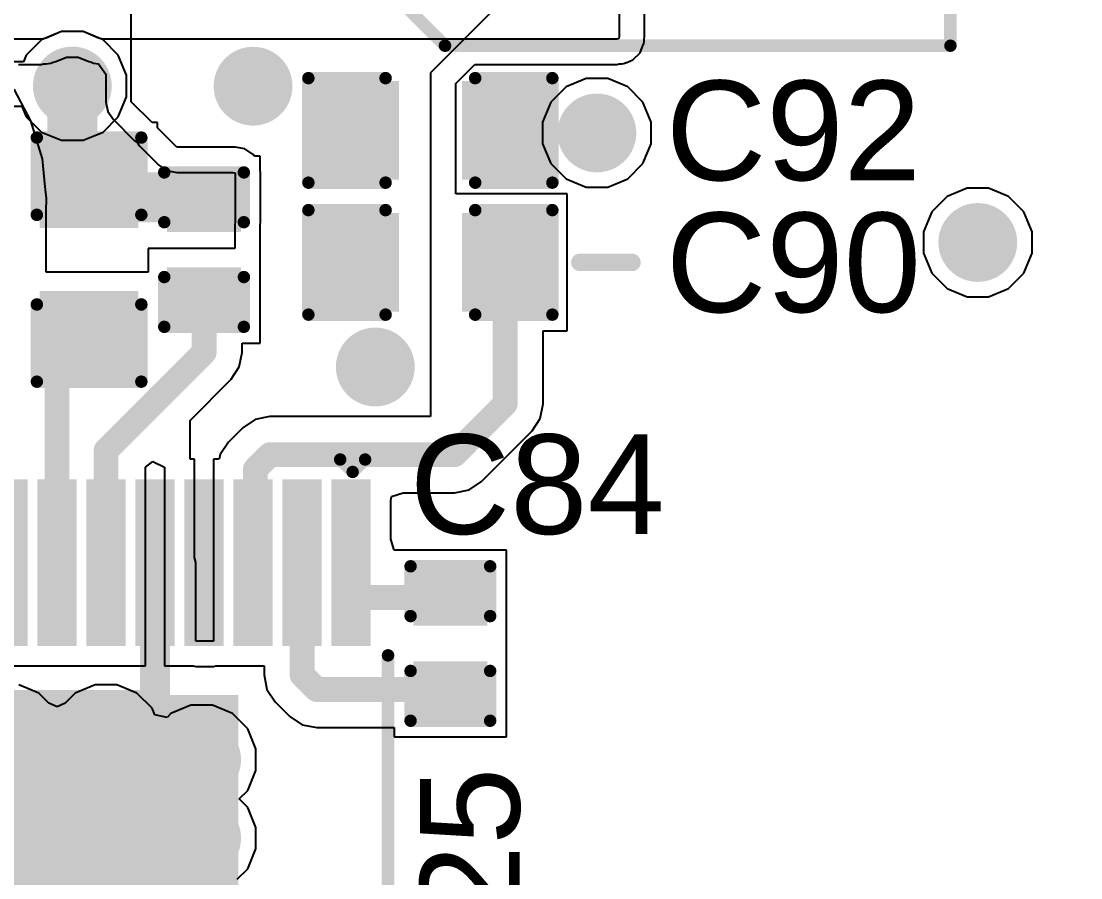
# Model space of a CAD drawing. Header units: millimetres. Extents: x 0 to 5423, y 0 to 5425.
# Drawn here: x 47.52 to 58.33, y 26.72 to 35.45 of the extents above; entities that cross this region are included whole.
import ezdxf

# ---------------------------------------------------------------- set-up
doc = ezdxf.new("R2010")
doc.units = ezdxf.units.MM
for name, color, linetype in [('BottomLayer', 5, 'Continuous'), ('BottomSolder', 6, 'Continuous'), ('TopLayer', 1, 'Continuous'), ('TopOverlay', 2, 'Continuous'), ('TopPaste', 8, 'Continuous'), ('TopSolder', 216, 'Continuous'), ('ViaHoleLayer', 16, 'Continuous')]:
    doc.layers.add(name, color=color, linetype=linetype)
doc.styles.add('Arial', font='', dxfattribs={"height": 0.2})
doc.styles.get('Arial').set_extended_font_data('Arial')

# ---------------------------------------------------------------- blocks, each defined once
blk = doc.blocks.new('C___0603_89')
at = {"layer": 'TopLayer'}
for points in [[(-0.381, 0.445), (-0.381, -0.445), (-1.143, -0.445), (-1.143, 0.445)], [(1.143, 0.445), (1.143, -0.445), (0.381, -0.445), (0.381, 0.445)]]:
    blk.add_hatch(color=1, dxfattribs=at).paths.add_polyline_path(points)
at = {"layer": 'TopPaste'}
for points in [[(-0.381, 0.445), (-0.381, -0.445), (-1.143, -0.445), (-1.143, 0.445)], [(1.143, 0.445), (1.143, -0.445), (0.381, -0.445), (0.381, 0.445)]]:
    blk.add_hatch(color=8, dxfattribs=at).paths.add_polyline_path(points)
at = {"layer": 'TopSolder'}
for points in [[(-0.321, 0.504), (-0.321, -0.504), (-1.203, -0.504), (-1.203, 0.504)], [(1.203, 0.504), (1.203, -0.504), (0.321, -0.504), (0.321, 0.504)]]:
    blk.add_hatch(color=216, dxfattribs=at).paths.add_polyline_path(points)
at = {"layer": 'TopOverlay', "const_width": 0.127}
for points in [[(-0.457, 0.533), (-1.245, 0.533)], [(-1.245, 0.533), (-1.245, -0.533)], [(1.245, 0.533), (0.457, 0.533)], [(1.245, 0.533), (1.245, -0.533)], [(-0.457, -0.533), (-1.245, -0.533)], [(1.245, -0.533), (0.457, -0.533)]]:
    blk.add_lwpolyline(points, dxfattribs=at)
at = {"layer": 'TopOverlay', "const_width": 0.0635}
for points in [[(-1.276, 0.533, 1), (-1.213, 0.533, 1)], [(-1.276, 0.533, 1), (-1.213, 0.533, 1)], [(-0.489, 0.533, 1), (-0.425, 0.533, 1)], [(0.425, 0.533, 1), (0.489, 0.533, 1)], [(1.213, 0.533, 1), (1.276, 0.533, 1)], [(1.213, 0.533, 1), (1.276, 0.533, 1)], [(-1.276, -0.533, 1), (-1.213, -0.533, 1)], [(-1.276, -0.533, 1), (-1.213, -0.533, 1)], [(-0.489, -0.533, 1), (-0.425, -0.533, 1)], [(0.425, -0.533, 1), (0.489, -0.533, 1)], [(1.213, -0.533, 1), (1.276, -0.533, 1)], [(1.213, -0.533, 1), (1.276, -0.533, 1)]]:
    blk.add_lwpolyline(points, format="xyb", close=True, dxfattribs=at)
blk = doc.blocks.new('C___0603_91')
at = {"layer": 'TopLayer'}
for points in [[(-0.381, 0.445), (-0.381, -0.445), (-1.143, -0.445), (-1.143, 0.445)], [(1.143, 0.445), (1.143, -0.445), (0.381, -0.445), (0.381, 0.445)]]:
    blk.add_hatch(color=1, dxfattribs=at).paths.add_polyline_path(points)
at = {"layer": 'TopPaste'}
for points in [[(-0.381, 0.445), (-0.381, -0.445), (-1.143, -0.445), (-1.143, 0.445)], [(1.143, 0.445), (1.143, -0.445), (0.381, -0.445), (0.381, 0.445)]]:
    blk.add_hatch(color=8, dxfattribs=at).paths.add_polyline_path(points)
at = {"layer": 'TopSolder'}
for points in [[(-0.321, 0.504), (-0.321, -0.504), (-1.203, -0.504), (-1.203, 0.504)], [(1.203, 0.504), (1.203, -0.504), (0.321, -0.504), (0.321, 0.504)]]:
    blk.add_hatch(color=216, dxfattribs=at).paths.add_polyline_path(points)
at = {"layer": 'TopOverlay', "const_width": 0.127}
for points in [[(-0.457, 0.533), (-1.245, 0.533)], [(-1.245, 0.533), (-1.245, -0.533)], [(1.245, 0.533), (0.457, 0.533)], [(1.245, 0.533), (1.245, -0.533)], [(-0.457, -0.533), (-1.245, -0.533)], [(1.245, -0.533), (0.457, -0.533)]]:
    blk.add_lwpolyline(points, dxfattribs=at)
at = {"layer": 'TopOverlay', "const_width": 0.0635}
for points in [[(-1.276, 0.533, 1), (-1.213, 0.533, 1)], [(-1.276, 0.533, 1), (-1.213, 0.533, 1)], [(-0.489, 0.533, 1), (-0.425, 0.533, 1)], [(0.425, 0.533, 1), (0.489, 0.533, 1)], [(1.213, 0.533, 1), (1.276, 0.533, 1)], [(1.213, 0.533, 1), (1.276, 0.533, 1)], [(-1.276, -0.533, 1), (-1.213, -0.533, 1)], [(-1.276, -0.533, 1), (-1.213, -0.533, 1)], [(-0.489, -0.533, 1), (-0.425, -0.533, 1)], [(0.425, -0.533, 1), (0.489, -0.533, 1)], [(1.213, -0.533, 1), (1.276, -0.533, 1)], [(1.213, -0.533, 1), (1.276, -0.533, 1)]]:
    blk.add_lwpolyline(points, format="xyb", close=True, dxfattribs=at)
blk = doc.blocks.new('HTSSOP_38_EP_4_4___118')
at = {"layer": 'BottomLayer'}
h = blk.add_hatch(color=5, dxfattribs=at)
edge = h.paths.add_edge_path()
edge.add_arc((-1, 2), 0.3, 0, 360)
h = blk.add_hatch(color=5, dxfattribs=at)
edge = h.paths.add_edge_path()
edge.add_arc((0, 2), 0.3, 0, 360)
h = blk.add_hatch(color=5, dxfattribs=at)
edge = h.paths.add_edge_path()
edge.add_arc((1, 2), 0.3, 0, 360)
h = blk.add_hatch(color=5, dxfattribs=at)
edge = h.paths.add_edge_path()
edge.add_arc((-1, 1), 0.3, 0, 360)
h = blk.add_hatch(color=5, dxfattribs=at)
edge = h.paths.add_edge_path()
edge.add_arc((0, 1), 0.3, 0, 360)
h = blk.add_hatch(color=5, dxfattribs=at)
edge = h.paths.add_edge_path()
edge.add_arc((1, 1), 0.3, 0, 360)
h = blk.add_hatch(color=5, dxfattribs=at)
edge = h.paths.add_edge_path()
edge.add_arc((-1, 0), 0.3, 0, 360)
h = blk.add_hatch(color=5, dxfattribs=at)
edge = h.paths.add_edge_path()
edge.add_arc((0, 0), 0.3, 0, 360)
h = blk.add_hatch(color=5, dxfattribs=at)
edge = h.paths.add_edge_path()
edge.add_arc((1, 0), 0.3, 0, 360)
h = blk.add_hatch(color=5, dxfattribs=at)
edge = h.paths.add_edge_path()
edge.add_arc((-1, -1), 0.3, 0, 360)
h = blk.add_hatch(color=5, dxfattribs=at)
edge = h.paths.add_edge_path()
edge.add_arc((0, -1), 0.3, 0, 360)
h = blk.add_hatch(color=5, dxfattribs=at)
edge = h.paths.add_edge_path()
edge.add_arc((1, -1), 0.3, 0, 360)
h = blk.add_hatch(color=5, dxfattribs=at)
edge = h.paths.add_edge_path()
edge.add_arc((-1, -2), 0.3, 0, 360)
h = blk.add_hatch(color=5, dxfattribs=at)
edge = h.paths.add_edge_path()
edge.add_arc((0, -2), 0.3, 0, 360)
h = blk.add_hatch(color=5, dxfattribs=at)
edge = h.paths.add_edge_path()
edge.add_arc((1, -2), 0.3, 0, 360)
at = {"layer": 'BottomSolder'}
h = blk.add_hatch(color=6, dxfattribs=at)
edge = h.paths.add_edge_path()
edge.add_arc((-1, 2), 0.402, 0, 360)
h = blk.add_hatch(color=6, dxfattribs=at)
edge = h.paths.add_edge_path()
edge.add_arc((0, 2), 0.402, 0, 360)
h = blk.add_hatch(color=6, dxfattribs=at)
edge = h.paths.add_edge_path()
edge.add_arc((1, 2), 0.402, 0, 360)
h = blk.add_hatch(color=6, dxfattribs=at)
edge = h.paths.add_edge_path()
edge.add_arc((-1, 1), 0.402, 0, 360)
h = blk.add_hatch(color=6, dxfattribs=at)
edge = h.paths.add_edge_path()
edge.add_arc((0, 1), 0.402, 0, 360)
h = blk.add_hatch(color=6, dxfattribs=at)
edge = h.paths.add_edge_path()
edge.add_arc((1, 1), 0.402, 0, 360)
h = blk.add_hatch(color=6, dxfattribs=at)
edge = h.paths.add_edge_path()
edge.add_arc((-1, 0), 0.402, 0, 360)
h = blk.add_hatch(color=6, dxfattribs=at)
edge = h.paths.add_edge_path()
edge.add_arc((0, 0), 0.402, 0, 360)
h = blk.add_hatch(color=6, dxfattribs=at)
edge = h.paths.add_edge_path()
edge.add_arc((1, 0), 0.402, 0, 360)
h = blk.add_hatch(color=6, dxfattribs=at)
edge = h.paths.add_edge_path()
edge.add_arc((-1, -1), 0.402, 0, 360)
h = blk.add_hatch(color=6, dxfattribs=at)
edge = h.paths.add_edge_path()
edge.add_arc((0, -1), 0.402, 0, 360)
h = blk.add_hatch(color=6, dxfattribs=at)
edge = h.paths.add_edge_path()
edge.add_arc((1, -1), 0.402, 0, 360)
h = blk.add_hatch(color=6, dxfattribs=at)
edge = h.paths.add_edge_path()
edge.add_arc((-1, -2), 0.402, 0, 360)
h = blk.add_hatch(color=6, dxfattribs=at)
edge = h.paths.add_edge_path()
edge.add_arc((0, -2), 0.402, 0, 360)
h = blk.add_hatch(color=6, dxfattribs=at)
edge = h.paths.add_edge_path()
edge.add_arc((1, -2), 0.402, 0, 360)
at = {"layer": 'TopLayer'}
for points in [[(-2, 4.65), (-2, 4.35), (-3.6, 4.35), (-3.6, 4.65)], [(3.6, 4.65), (3.6, 4.35), (2, 4.35), (2, 4.65)], [(-2, 4.15), (-2, 3.85), (-3.6, 3.85), (-3.6, 4.15)], [(3.6, 4.15), (3.6, 3.85), (2, 3.85), (2, 4.15)], [(-2, 3.65), (-2, 3.35), (-3.6, 3.35), (-3.6, 3.65)], [(3.6, 3.65), (3.6, 3.35), (2, 3.35), (2, 3.65)], [(-2, 3.15), (-2, 2.85), (-3.6, 2.85), (-3.6, 3.15)], [(3.6, 3.15), (3.6, 2.85), (2, 2.85), (2, 3.15)], [(-2, 2.65), (-2, 2.35), (-3.6, 2.35), (-3.6, 2.65)], [(3.6, 2.65), (3.6, 2.35), (2, 2.35), (2, 2.65)], [(1.45, 2.4), (1.45, -2.4), (-1.45, -2.4), (-1.45, 2.4)], [(-2, 2.15), (-2, 1.85), (-3.6, 1.85), (-3.6, 2.15)], [(3.6, 2.15), (3.6, 1.85), (2, 1.85), (2, 2.15)], [(-2, 1.65), (-2, 1.35), (-3.6, 1.35), (-3.6, 1.65)], [(3.6, 1.65), (3.6, 1.35), (2, 1.35), (2, 1.65)], [(-2, 1.15), (-2, 0.85), (-3.6, 0.85), (-3.6, 1.15)], [(3.6, 1.15), (3.6, 0.85), (2, 0.85), (2, 1.15)], [(-2, 0.65), (-2, 0.35), (-3.6, 0.35), (-3.6, 0.65)], [(3.6, 0.65), (3.6, 0.35), (2, 0.35), (2, 0.65)], [(-2, 0.15), (-2, -0.15), (-3.6, -0.15), (-3.6, 0.15)], [(3.6, 0.15), (3.6, -0.15), (2, -0.15), (2, 0.15)], [(-2, -0.35), (-2, -0.65), (-3.6, -0.65), (-3.6, -0.35)], [(3.6, -0.35), (3.6, -0.65), (2, -0.65), (2, -0.35)], [(-2, -0.85), (-2, -1.15), (-3.6, -1.15), (-3.6, -0.85)], [(3.6, -0.85), (3.6, -1.15), (2, -1.15), (2, -0.85)], [(-2, -1.35), (-2, -1.65), (-3.6, -1.65), (-3.6, -1.35)], [(3.6, -1.35), (3.6, -1.65), (2, -1.65), (2, -1.35)], [(-2, -1.85), (-2, -2.15), (-3.6, -2.15), (-3.6, -1.85)], [(3.6, -1.85), (3.6, -2.15), (2, -2.15), (2, -1.85)], [(-2, -2.35), (-2, -2.65), (-3.6, -2.65), (-3.6, -2.35)], [(3.6, -2.35), (3.6, -2.65), (2, -2.65), (2, -2.35)], [(-2, -2.85), (-2, -3.15), (-3.6, -3.15), (-3.6, -2.85)], [(3.6, -2.85), (3.6, -3.15), (2, -3.15), (2, -2.85)], [(-2, -3.35), (-2, -3.65), (-3.6, -3.65), (-3.6, -3.35)], [(3.6, -3.35), (3.6, -3.65), (2, -3.65), (2, -3.35)], [(-2, -3.85), (-2, -4.15), (-3.6, -4.15), (-3.6, -3.85)], [(3.6, -3.85), (3.6, -4.15), (2, -4.15), (2, -3.85)], [(-2, -4.35), (-2, -4.65), (-3.6, -4.65), (-3.6, -4.35)], [(3.6, -4.35), (3.6, -4.65), (2, -4.65), (2, -4.35)]]:
    blk.add_hatch(color=1, dxfattribs=at).paths.add_polyline_path(points)
h = blk.add_hatch(color=1, dxfattribs=at)
edge = h.paths.add_edge_path()
edge.add_arc((-1, 2), 0.3, 0, 360)
h = blk.add_hatch(color=1, dxfattribs=at)
edge = h.paths.add_edge_path()
edge.add_arc((0, 2), 0.3, 0, 360)
h = blk.add_hatch(color=1, dxfattribs=at)
edge = h.paths.add_edge_path()
edge.add_arc((1, 2), 0.3, 0, 360)
h = blk.add_hatch(color=1, dxfattribs=at)
edge = h.paths.add_edge_path()
edge.add_arc((-1, 1), 0.3, 0, 360)
h = blk.add_hatch(color=1, dxfattribs=at)
edge = h.paths.add_edge_path()
edge.add_arc((0, 1), 0.3, 0, 360)
h = blk.add_hatch(color=1, dxfattribs=at)
edge = h.paths.add_edge_path()
edge.add_arc((1, 1), 0.3, 0, 360)
h = blk.add_hatch(color=1, dxfattribs=at)
edge = h.paths.add_edge_path()
edge.add_arc((-1, 0), 0.3, 0, 360)
h = blk.add_hatch(color=1, dxfattribs=at)
edge = h.paths.add_edge_path()
edge.add_arc((0, 0), 0.3, 0, 360)
h = blk.add_hatch(color=1, dxfattribs=at)
edge = h.paths.add_edge_path()
edge.add_arc((1, 0), 0.3, 0, 360)
h = blk.add_hatch(color=1, dxfattribs=at)
edge = h.paths.add_edge_path()
edge.add_arc((-1, -1), 0.3, 0, 360)
h = blk.add_hatch(color=1, dxfattribs=at)
edge = h.paths.add_edge_path()
edge.add_arc((0, -1), 0.3, 0, 360)
h = blk.add_hatch(color=1, dxfattribs=at)
edge = h.paths.add_edge_path()
edge.add_arc((1, -1), 0.3, 0, 360)
h = blk.add_hatch(color=1, dxfattribs=at)
edge = h.paths.add_edge_path()
edge.add_arc((-1, -2), 0.3, 0, 360)
h = blk.add_hatch(color=1, dxfattribs=at)
edge = h.paths.add_edge_path()
edge.add_arc((0, -2), 0.3, 0, 360)
h = blk.add_hatch(color=1, dxfattribs=at)
edge = h.paths.add_edge_path()
edge.add_arc((1, -2), 0.3, 0, 360)
at = {"layer": 'TopPaste'}
for points in [[(-2, 4.65), (-2, 4.35), (-3.6, 4.35), (-3.6, 4.65)], [(3.6, 4.65), (3.6, 4.35), (2, 4.35), (2, 4.65)], [(-2, 4.15), (-2, 3.85), (-3.6, 3.85), (-3.6, 4.15)], [(3.6, 4.15), (3.6, 3.85), (2, 3.85), (2, 4.15)], [(-2, 3.65), (-2, 3.35), (-3.6, 3.35), (-3.6, 3.65)], [(3.6, 3.65), (3.6, 3.35), (2, 3.35), (2, 3.65)], [(-2, 3.15), (-2, 2.85), (-3.6, 2.85), (-3.6, 3.15)], [(3.6, 3.15), (3.6, 2.85), (2, 2.85), (2, 3.15)], [(-2, 2.65), (-2, 2.35), (-3.6, 2.35), (-3.6, 2.65)], [(3.6, 2.65), (3.6, 2.35), (2, 2.35), (2, 2.65)], [(1.45, 2.4), (1.45, -2.4), (-1.45, -2.4), (-1.45, 2.4)], [(-2, 2.15), (-2, 1.85), (-3.6, 1.85), (-3.6, 2.15)], [(3.6, 2.15), (3.6, 1.85), (2, 1.85), (2, 2.15)], [(-2, 1.65), (-2, 1.35), (-3.6, 1.35), (-3.6, 1.65)], [(3.6, 1.65), (3.6, 1.35), (2, 1.35), (2, 1.65)], [(-2, 1.15), (-2, 0.85), (-3.6, 0.85), (-3.6, 1.15)], [(3.6, 1.15), (3.6, 0.85), (2, 0.85), (2, 1.15)], [(-2, 0.65), (-2, 0.35), (-3.6, 0.35), (-3.6, 0.65)], [(3.6, 0.65), (3.6, 0.35), (2, 0.35), (2, 0.65)], [(-2, 0.15), (-2, -0.15), (-3.6, -0.15), (-3.6, 0.15)], [(3.6, 0.15), (3.6, -0.15), (2, -0.15), (2, 0.15)], [(-2, -0.35), (-2, -0.65), (-3.6, -0.65), (-3.6, -0.35)], [(3.6, -0.35), (3.6, -0.65), (2, -0.65), (2, -0.35)], [(-2, -0.85), (-2, -1.15), (-3.6, -1.15), (-3.6, -0.85)], [(3.6, -0.85), (3.6, -1.15), (2, -1.15), (2, -0.85)], [(-2, -1.35), (-2, -1.65), (-3.6, -1.65), (-3.6, -1.35)], [(3.6, -1.35), (3.6, -1.65), (2, -1.65), (2, -1.35)], [(-2, -1.85), (-2, -2.15), (-3.6, -2.15), (-3.6, -1.85)], [(3.6, -1.85), (3.6, -2.15), (2, -2.15), (2, -1.85)], [(-2, -2.35), (-2, -2.65), (-3.6, -2.65), (-3.6, -2.35)], [(3.6, -2.35), (3.6, -2.65), (2, -2.65), (2, -2.35)], [(-2, -2.85), (-2, -3.15), (-3.6, -3.15), (-3.6, -2.85)], [(3.6, -2.85), (3.6, -3.15), (2, -3.15), (2, -2.85)], [(-2, -3.35), (-2, -3.65), (-3.6, -3.65), (-3.6, -3.35)], [(3.6, -3.35), (3.6, -3.65), (2, -3.65), (2, -3.35)], [(-2, -3.85), (-2, -4.15), (-3.6, -4.15), (-3.6, -3.85)], [(3.6, -3.85), (3.6, -4.15), (2, -4.15), (2, -3.85)], [(-2, -4.35), (-2, -4.65), (-3.6, -4.65), (-3.6, -4.35)], [(3.6, -4.35), (3.6, -4.65), (2, -4.65), (2, -4.35)]]:
    blk.add_hatch(color=8, dxfattribs=at).paths.add_polyline_path(points)
at = {"layer": 'TopSolder'}
for points in [[(-1.949, 4.701), (-1.949, 4.299), (-3.651, 4.299), (-3.651, 4.701)], [(3.651, 4.701), (3.651, 4.299), (1.949, 4.299), (1.949, 4.701)], [(-1.949, 4.201), (-1.949, 3.799), (-3.651, 3.799), (-3.651, 4.201)], [(3.651, 4.201), (3.651, 3.799), (1.949, 3.799), (1.949, 4.201)], [(-1.949, 3.701), (-1.949, 3.299), (-3.651, 3.299), (-3.651, 3.701)], [(3.651, 3.701), (3.651, 3.299), (1.949, 3.299), (1.949, 3.701)], [(-1.949, 3.201), (-1.949, 2.799), (-3.651, 2.799), (-3.651, 3.201)], [(3.651, 3.201), (3.651, 2.799), (1.949, 2.799), (1.949, 3.201)], [(-1.949, 2.701), (-1.949, 2.299), (-3.651, 2.299), (-3.651, 2.701)], [(3.651, 2.701), (3.651, 2.299), (1.949, 2.299), (1.949, 2.701)], [(1.501, 2.451), (1.501, -2.451), (-1.501, -2.451), (-1.501, 2.451)], [(-1.949, 2.201), (-1.949, 1.799), (-3.651, 1.799), (-3.651, 2.201)], [(3.651, 2.201), (3.651, 1.799), (1.949, 1.799), (1.949, 2.201)], [(-1.949, 1.701), (-1.949, 1.299), (-3.651, 1.299), (-3.651, 1.701)], [(3.651, 1.701), (3.651, 1.299), (1.949, 1.299), (1.949, 1.701)], [(-1.949, 1.201), (-1.949, 0.799), (-3.651, 0.799), (-3.651, 1.201)], [(3.651, 1.201), (3.651, 0.799), (1.949, 0.799), (1.949, 1.201)], [(-1.949, 0.701), (-1.949, 0.299), (-3.651, 0.299), (-3.651, 0.701)], [(3.651, 0.701), (3.651, 0.299), (1.949, 0.299), (1.949, 0.701)], [(-1.949, 0.201), (-1.949, -0.201), (-3.651, -0.201), (-3.651, 0.201)], [(3.651, 0.201), (3.651, -0.201), (1.949, -0.201), (1.949, 0.201)], [(-1.949, -0.299), (-1.949, -0.701), (-3.651, -0.701), (-3.651, -0.299)], [(3.651, -0.299), (3.651, -0.701), (1.949, -0.701), (1.949, -0.299)], [(-1.949, -0.799), (-1.949, -1.201), (-3.651, -1.201), (-3.651, -0.799)], [(3.651, -0.799), (3.651, -1.201), (1.949, -1.201), (1.949, -0.799)], [(-1.949, -1.299), (-1.949, -1.701), (-3.651, -1.701), (-3.651, -1.299)], [(3.651, -1.299), (3.651, -1.701), (1.949, -1.701), (1.949, -1.299)], [(-1.949, -1.799), (-1.949, -2.201), (-3.651, -2.201), (-3.651, -1.799)], [(3.651, -1.799), (3.651, -2.201), (1.949, -2.201), (1.949, -1.799)], [(-1.949, -2.299), (-1.949, -2.701), (-3.651, -2.701), (-3.651, -2.299)], [(3.651, -2.299), (3.651, -2.701), (1.949, -2.701), (1.949, -2.299)], [(-1.949, -2.799), (-1.949, -3.201), (-3.651, -3.201), (-3.651, -2.799)], [(3.651, -2.799), (3.651, -3.201), (1.949, -3.201), (1.949, -2.799)], [(-1.949, -3.299), (-1.949, -3.701), (-3.651, -3.701), (-3.651, -3.299)], [(3.651, -3.299), (3.651, -3.701), (1.949, -3.701), (1.949, -3.299)], [(-1.949, -3.799), (-1.949, -4.201), (-3.651, -4.201), (-3.651, -3.799)], [(3.651, -3.799), (3.651, -4.201), (1.949, -4.201), (1.949, -3.799)], [(-1.949, -4.299), (-1.949, -4.701), (-3.651, -4.701), (-3.651, -4.299)], [(3.651, -4.299), (3.651, -4.701), (1.949, -4.701), (1.949, -4.299)]]:
    blk.add_hatch(color=216, dxfattribs=at).paths.add_polyline_path(points)
h = blk.add_hatch(color=216, dxfattribs=at)
edge = h.paths.add_edge_path()
edge.add_arc((-1, 2), 0.402, 0, 360)
h = blk.add_hatch(color=216, dxfattribs=at)
edge = h.paths.add_edge_path()
edge.add_arc((0, 2), 0.402, 0, 360)
h = blk.add_hatch(color=216, dxfattribs=at)
edge = h.paths.add_edge_path()
edge.add_arc((1, 2), 0.402, 0, 360)
h = blk.add_hatch(color=216, dxfattribs=at)
edge = h.paths.add_edge_path()
edge.add_arc((-1, 1), 0.402, 0, 360)
h = blk.add_hatch(color=216, dxfattribs=at)
edge = h.paths.add_edge_path()
edge.add_arc((0, 1), 0.402, 0, 360)
h = blk.add_hatch(color=216, dxfattribs=at)
edge = h.paths.add_edge_path()
edge.add_arc((1, 1), 0.402, 0, 360)
h = blk.add_hatch(color=216, dxfattribs=at)
edge = h.paths.add_edge_path()
edge.add_arc((-1, 0), 0.402, 0, 360)
h = blk.add_hatch(color=216, dxfattribs=at)
edge = h.paths.add_edge_path()
edge.add_arc((0, 0), 0.402, 0, 360)
h = blk.add_hatch(color=216, dxfattribs=at)
edge = h.paths.add_edge_path()
edge.add_arc((1, 0), 0.402, 0, 360)
h = blk.add_hatch(color=216, dxfattribs=at)
edge = h.paths.add_edge_path()
edge.add_arc((-1, -1), 0.402, 0, 360)
h = blk.add_hatch(color=216, dxfattribs=at)
edge = h.paths.add_edge_path()
edge.add_arc((0, -1), 0.402, 0, 360)
h = blk.add_hatch(color=216, dxfattribs=at)
edge = h.paths.add_edge_path()
edge.add_arc((1, -1), 0.402, 0, 360)
h = blk.add_hatch(color=216, dxfattribs=at)
edge = h.paths.add_edge_path()
edge.add_arc((-1, -2), 0.402, 0, 360)
h = blk.add_hatch(color=216, dxfattribs=at)
edge = h.paths.add_edge_path()
edge.add_arc((0, -2), 0.402, 0, 360)
h = blk.add_hatch(color=216, dxfattribs=at)
edge = h.paths.add_edge_path()
edge.add_arc((1, -2), 0.402, 0, 360)
at = {"layer": 'ViaHoleLayer'}
h = blk.add_hatch(color=16, dxfattribs=at)
edge = h.paths.add_edge_path()
edge.add_arc((-1, 2), 0.15, 0, 360)
h = blk.add_hatch(color=16, dxfattribs=at)
edge = h.paths.add_edge_path()
edge.add_arc((0, 2), 0.15, 0, 360)
h = blk.add_hatch(color=16, dxfattribs=at)
edge = h.paths.add_edge_path()
edge.add_arc((1, 2), 0.15, 0, 360)
h = blk.add_hatch(color=16, dxfattribs=at)
edge = h.paths.add_edge_path()
edge.add_arc((-1, 1), 0.15, 0, 360)
h = blk.add_hatch(color=16, dxfattribs=at)
edge = h.paths.add_edge_path()
edge.add_arc((0, 1), 0.15, 0, 360)
h = blk.add_hatch(color=16, dxfattribs=at)
edge = h.paths.add_edge_path()
edge.add_arc((1, 1), 0.15, 0, 360)
h = blk.add_hatch(color=16, dxfattribs=at)
edge = h.paths.add_edge_path()
edge.add_arc((-1, 0), 0.15, 0, 360)
h = blk.add_hatch(color=16, dxfattribs=at)
edge = h.paths.add_edge_path()
edge.add_arc((0, 0), 0.15, 0, 360)
h = blk.add_hatch(color=16, dxfattribs=at)
edge = h.paths.add_edge_path()
edge.add_arc((1, 0), 0.15, 0, 360)
h = blk.add_hatch(color=16, dxfattribs=at)
edge = h.paths.add_edge_path()
edge.add_arc((-1, -1), 0.15, 0, 360)
h = blk.add_hatch(color=16, dxfattribs=at)
edge = h.paths.add_edge_path()
edge.add_arc((0, -1), 0.15, 0, 360)
h = blk.add_hatch(color=16, dxfattribs=at)
edge = h.paths.add_edge_path()
edge.add_arc((1, -1), 0.15, 0, 360)
h = blk.add_hatch(color=16, dxfattribs=at)
edge = h.paths.add_edge_path()
edge.add_arc((-1, -2), 0.15, 0, 360)
h = blk.add_hatch(color=16, dxfattribs=at)
edge = h.paths.add_edge_path()
edge.add_arc((0, -2), 0.15, 0, 360)
h = blk.add_hatch(color=16, dxfattribs=at)
edge = h.paths.add_edge_path()
edge.add_arc((1, -2), 0.15, 0, 360)
at = {"layer": 'TopOverlay', "const_width": 0.127}
for points in [[(1.829, 4.877), (-1.854, 4.877)], [(-3.851, 4.389), (-3.851, 4.643)], [(-3.724, 4.516), (-3.851, 4.643)], [(-3.851, 4.389), (-3.724, 4.516)], [(1.829, -4.877), (-1.854, -4.877)]]:
    blk.add_lwpolyline(points, dxfattribs=at)
at = {"layer": 'TopOverlay', "const_width": 0.0635}
for points in [[(-1.886, 4.877, 1), (-1.822, 4.877, 1)], [(1.797, 4.877, 1), (1.861, 4.877, 1)], [(-3.883, 4.643, 1), (-3.82, 4.643, 1)], [(-3.883, 4.643, 1), (-3.82, 4.643, 1)], [(-3.756, 4.516, 1), (-3.693, 4.516, 1)], [(-3.756, 4.516, 1), (-3.693, 4.516, 1)], [(-3.883, 4.389, 1), (-3.82, 4.389, 1)], [(-3.883, 4.389, 1), (-3.82, 4.389, 1)], [(-1.886, -4.877, 1), (-1.822, -4.877, 1)], [(1.797, -4.877, 1), (1.861, -4.877, 1)]]:
    blk.add_lwpolyline(points, format="xyb", close=True, dxfattribs=at)
blk = doc.blocks.new('____0402_342')
at = {"layer": 'TopLayer'}
for points in [[(-0.699, -0.318), (-0.699, 0.318), (-0.241, 0.318), (-0.241, -0.318)], [(0.241, -0.318), (0.241, 0.318), (0.699, 0.318), (0.699, -0.318)]]:
    blk.add_hatch(color=1, dxfattribs=at).paths.add_polyline_path(points)
at = {"layer": 'TopPaste'}
for points in [[(-0.699, -0.318), (-0.699, 0.318), (-0.241, 0.318), (-0.241, -0.318)], [(0.241, -0.318), (0.241, 0.318), (0.699, 0.318), (0.699, -0.318)]]:
    blk.add_hatch(color=8, dxfattribs=at).paths.add_polyline_path(points)
at = {"layer": 'TopSolder'}
for points in [[(-0.758, -0.377), (-0.758, 0.377), (-0.181, 0.377), (-0.181, -0.377)], [(0.181, -0.377), (0.181, 0.377), (0.758, 0.377), (0.758, -0.377)]]:
    blk.add_hatch(color=216, dxfattribs=at).paths.add_polyline_path(points)
at = {"layer": 'TopOverlay', "const_width": 0.127}
for points in [[(-0.787, 0.406), (-0.279, 0.406)], [(-0.787, 0.406), (-0.787, -0.406)], [(0.279, 0.406), (0.787, 0.406)], [(0.787, 0.406), (0.787, -0.406)], [(-0.787, -0.406), (-0.279, -0.406)], [(0.279, -0.406), (0.787, -0.406)]]:
    blk.add_lwpolyline(points, dxfattribs=at)
at = {"layer": 'TopOverlay', "const_width": 0.0635}
for points in [[(-0.819, 0.406, 1), (-0.756, 0.406, 1)], [(-0.819, 0.406, 1), (-0.756, 0.406, 1)], [(-0.311, 0.406, 1), (-0.248, 0.406, 1)], [(0.248, 0.406, 1), (0.311, 0.406, 1)], [(0.756, 0.406, 1), (0.819, 0.406, 1)], [(0.756, 0.406, 1), (0.819, 0.406, 1)], [(-0.819, -0.406, 1), (-0.756, -0.406, 1)], [(-0.819, -0.406, 1), (-0.756, -0.406, 1)], [(-0.311, -0.406, 1), (-0.248, -0.406, 1)], [(0.248, -0.406, 1), (0.311, -0.406, 1)], [(0.756, -0.406, 1), (0.819, -0.406, 1)], [(0.756, -0.406, 1), (0.819, -0.406, 1)]]:
    blk.add_lwpolyline(points, format="xyb", close=True, dxfattribs=at)
blk = doc.blocks.new('C___0603_344')
at = {"layer": 'TopLayer'}
for points in [[(-0.381, 0.445), (-0.381, -0.445), (-1.143, -0.445), (-1.143, 0.445)], [(1.143, 0.445), (1.143, -0.445), (0.381, -0.445), (0.381, 0.445)]]:
    blk.add_hatch(color=1, dxfattribs=at).paths.add_polyline_path(points)
at = {"layer": 'TopPaste'}
for points in [[(-0.381, 0.445), (-0.381, -0.445), (-1.143, -0.445), (-1.143, 0.445)], [(1.143, 0.445), (1.143, -0.445), (0.381, -0.445), (0.381, 0.445)]]:
    blk.add_hatch(color=8, dxfattribs=at).paths.add_polyline_path(points)
at = {"layer": 'TopSolder'}
for points in [[(-0.321, 0.504), (-0.321, -0.504), (-1.203, -0.504), (-1.203, 0.504)], [(1.203, 0.504), (1.203, -0.504), (0.321, -0.504), (0.321, 0.504)]]:
    blk.add_hatch(color=216, dxfattribs=at).paths.add_polyline_path(points)
at = {"layer": 'TopOverlay', "const_width": 0.127}
for points in [[(-0.457, 0.533), (-1.245, 0.533)], [(-1.245, -0.533), (-1.245, 0.533)], [(1.245, 0.533), (0.457, 0.533)], [(1.245, -0.533), (1.245, 0.533)], [(-0.457, -0.533), (-1.245, -0.533)], [(1.245, -0.533), (0.457, -0.533)]]:
    blk.add_lwpolyline(points, dxfattribs=at)
at = {"layer": 'TopOverlay', "const_width": 0.0635}
for points in [[(-1.276, 0.533, 1), (-1.213, 0.533, 1)], [(-1.276, 0.533, 1), (-1.213, 0.533, 1)], [(-0.489, 0.533, 1), (-0.425, 0.533, 1)], [(0.425, 0.533, 1), (0.489, 0.533, 1)], [(1.213, 0.533, 1), (1.276, 0.533, 1)], [(1.213, 0.533, 1), (1.276, 0.533, 1)], [(-1.276, -0.533, 1), (-1.213, -0.533, 1)], [(-1.276, -0.533, 1), (-1.213, -0.533, 1)], [(-0.489, -0.533, 1), (-0.425, -0.533, 1)], [(0.425, -0.533, 1), (0.489, -0.533, 1)], [(1.213, -0.533, 1), (1.276, -0.533, 1)], [(1.213, -0.533, 1), (1.276, -0.533, 1)]]:
    blk.add_lwpolyline(points, format="xyb", close=True, dxfattribs=at)
blk = doc.blocks.new('C___0402_346')
at = {"layer": 'TopLayer'}
for points in [[(-0.699, -0.318), (-0.699, 0.318), (-0.241, 0.318), (-0.241, -0.318)], [(0.241, -0.318), (0.241, 0.318), (0.699, 0.318), (0.699, -0.318)]]:
    blk.add_hatch(color=1, dxfattribs=at).paths.add_polyline_path(points)
at = {"layer": 'TopPaste'}
for points in [[(-0.699, -0.318), (-0.699, 0.318), (-0.241, 0.318), (-0.241, -0.318)], [(0.241, -0.318), (0.241, 0.318), (0.699, 0.318), (0.699, -0.318)]]:
    blk.add_hatch(color=8, dxfattribs=at).paths.add_polyline_path(points)
at = {"layer": 'TopSolder'}
for points in [[(-0.758, -0.377), (-0.758, 0.377), (-0.181, 0.377), (-0.181, -0.377)], [(0.181, -0.377), (0.181, 0.377), (0.758, 0.377), (0.758, -0.377)]]:
    blk.add_hatch(color=216, dxfattribs=at).paths.add_polyline_path(points)
at = {"layer": 'TopOverlay', "const_width": 0.127}
for points in [[(-0.787, 0.406), (-0.279, 0.406)], [(-0.787, 0.406), (-0.787, -0.406)], [(0.279, 0.406), (0.787, 0.406)], [(0.787, 0.406), (0.787, -0.406)], [(-0.787, -0.406), (-0.279, -0.406)], [(0.279, -0.406), (0.787, -0.406)]]:
    blk.add_lwpolyline(points, dxfattribs=at)
at = {"layer": 'TopOverlay', "const_width": 0.0635}
for points in [[(-0.819, 0.406, 1), (-0.756, 0.406, 1)], [(-0.819, 0.406, 1), (-0.756, 0.406, 1)], [(-0.311, 0.406, 1), (-0.248, 0.406, 1)], [(0.248, 0.406, 1), (0.311, 0.406, 1)], [(0.756, 0.406, 1), (0.819, 0.406, 1)], [(0.756, 0.406, 1), (0.819, 0.406, 1)], [(-0.819, -0.406, 1), (-0.756, -0.406, 1)], [(-0.819, -0.406, 1), (-0.756, -0.406, 1)], [(-0.311, -0.406, 1), (-0.248, -0.406, 1)], [(0.248, -0.406, 1), (0.311, -0.406, 1)], [(0.756, -0.406, 1), (0.819, -0.406, 1)], [(0.756, -0.406, 1), (0.819, -0.406, 1)]]:
    blk.add_lwpolyline(points, format="xyb", close=True, dxfattribs=at)
blk = doc.blocks.new('RVT1H101M0607_353')
at = {"layer": 'TopLayer'}
for points in [[(-4.55, 0.8), (-1.05, 0.8), (-1.05, -0.8), (-4.55, -0.8)], [(1.05, 0.8), (4.55, 0.8), (4.55, -0.8), (1.05, -0.8)]]:
    blk.add_hatch(color=1, dxfattribs=at).paths.add_polyline_path(points)
at = {"layer": 'TopPaste'}
for points in [[(-4.55, 0.8), (-1.05, 0.8), (-1.05, -0.8), (-4.55, -0.8)], [(1.05, 0.8), (4.55, 0.8), (4.55, -0.8), (1.05, -0.8)]]:
    blk.add_hatch(color=8, dxfattribs=at).paths.add_polyline_path(points)
at = {"layer": 'TopSolder'}
for points in [[(-4.652, 0.902), (-0.948, 0.902), (-0.948, -0.902), (-4.652, -0.902)], [(0.948, 0.902), (4.652, 0.902), (4.652, -0.902), (0.948, -0.902)]]:
    blk.add_hatch(color=216, dxfattribs=at).paths.add_polyline_path(points)
at = {"layer": 'TopOverlay', "const_width": 0.127}
for points in [[(-3.333, 1.829), (-1.835, 3.327)], [(-1.835, 3.327), (3.321, 3.327)], [(3.321, 1.168), (3.321, 3.327)], [(-3.333, 1.321), (-3.333, 1.829)], [(-3.918, 1.016), (-3.918, 1.727)], [(-4.273, 1.372), (-3.562, 1.372)], [(3.321, -3.327), (3.321, -1.168)], [(-3.333, -1.829), (-3.333, -1.321)], [(-3.333, -1.829), (-1.835, -3.327)], [(-1.835, -3.327), (3.321, -3.327)]]:
    blk.add_lwpolyline(points, dxfattribs=at)
at = {"layer": 'TopOverlay', "const_width": 0.0635}
for points in [[(-1.867, 3.327, 1), (-1.803, 3.327, 1)], [(-1.867, 3.327, 1), (-1.803, 3.327, 1)], [(3.29, 3.327, 1), (3.353, 3.327, 1)], [(3.29, 3.327, 1), (3.353, 3.327, 1)], [(-3.365, 1.829, 1), (-3.302, 1.829, 1)], [(-3.365, 1.829, 1), (-3.302, 1.829, 1)], [(-3.949, 1.727, 1), (-3.886, 1.727, 1)], [(-4.305, 1.372, 1), (-4.241, 1.372, 1)], [(-3.594, 1.372, 1), (-3.53, 1.372, 1)], [(-3.365, 1.321, 1), (-3.302, 1.321, 1)], [(3.29, 1.168, 1), (3.353, 1.168, 1)], [(-3.949, 1.016, 1), (-3.886, 1.016, 1)], [(3.29, -1.168, 1), (3.353, -1.168, 1)], [(-3.365, -1.321, 1), (-3.302, -1.321, 1)], [(-3.365, -1.829, 1), (-3.302, -1.829, 1)], [(-3.365, -1.829, 1), (-3.302, -1.829, 1)], [(-1.867, -3.327, 1), (-1.803, -3.327, 1)], [(-1.867, -3.327, 1), (-1.803, -3.327, 1)], [(3.29, -3.327, 1), (3.353, -3.327, 1)], [(3.29, -3.327, 1), (3.353, -3.327, 1)]]:
    blk.add_lwpolyline(points, format="xyb", close=True, dxfattribs=at)

msp = doc.modelspace()

# ---------------------------------------------------------------- hatches: boundary and pattern name
at = {"layer": 'BottomLayer'}
h = msp.add_hatch(color=5, dxfattribs=at)
edge = h.paths.add_edge_path()
edge.add_arc((48.039, 34.794), 0.3, 0, 360)
h = msp.add_hatch(color=5, dxfattribs=at)
edge = h.paths.add_edge_path()
edge.add_arc((49.883, 34.792), 0.3, 0, 360)
h = msp.add_hatch(color=5, dxfattribs=at)
edge = h.paths.add_edge_path()
edge.add_arc((53.391, 34.315), 0.3, 0, 360)
h = msp.add_hatch(color=5, dxfattribs=at)
edge = h.paths.add_edge_path()
edge.add_arc((57.277, 33.198), 0.3, 0, 360)
h = msp.add_hatch(color=5, dxfattribs=at)
edge = h.paths.add_edge_path()
edge.add_arc((51.13, 31.928), 0.3, 0, 360)
h = msp.add_hatch(color=5, dxfattribs=at)
edge = h.paths.add_edge_path()
edge.add_arc((49.358, 27.924), 0.3, 0, 360)
h = msp.add_hatch(color=5, dxfattribs=at)
edge = h.paths.add_edge_path()
edge.add_arc((49.358, 27.123), 0.3, 0, 360)
at = {"layer": 'BottomSolder'}
h = msp.add_hatch(color=6, dxfattribs=at)
edge = h.paths.add_edge_path()
edge.add_arc((48.039, 34.794), 0.402, 0, 360)
h = msp.add_hatch(color=6, dxfattribs=at)
edge = h.paths.add_edge_path()
edge.add_arc((49.883, 34.792), 0.402, 0, 360)
h = msp.add_hatch(color=6, dxfattribs=at)
edge = h.paths.add_edge_path()
edge.add_arc((53.391, 34.315), 0.402, 0, 360)
h = msp.add_hatch(color=6, dxfattribs=at)
edge = h.paths.add_edge_path()
edge.add_arc((57.277, 33.198), 0.402, 0, 360)
h = msp.add_hatch(color=6, dxfattribs=at)
edge = h.paths.add_edge_path()
edge.add_arc((51.13, 31.928), 0.402, 0, 360)
h = msp.add_hatch(color=6, dxfattribs=at)
edge = h.paths.add_edge_path()
edge.add_arc((49.358, 27.924), 0.402, 0, 360)
h = msp.add_hatch(color=6, dxfattribs=at)
edge = h.paths.add_edge_path()
edge.add_arc((49.358, 27.123), 0.402, 0, 360)
at = {"layer": 'TopLayer'}
h = msp.add_hatch(color=1, dxfattribs=at)
edge = h.paths.add_edge_path()
edge.add_arc((48.039, 34.794), 0.3, 0, 360)
h = msp.add_hatch(color=1, dxfattribs=at)
edge = h.paths.add_edge_path()
edge.add_arc((49.883, 34.792), 0.3, 0, 360)
h = msp.add_hatch(color=1, dxfattribs=at)
edge = h.paths.add_edge_path()
edge.add_arc((53.391, 34.315), 0.3, 0, 360)
for points in [[(47.766, 33.404), (49.701, 33.404), (49.701, 33.912), (47.766, 33.912)], [(48.383, 25.683), (49.733, 25.683), (49.733, 28.583), (48.383, 28.583)]]:
    msp.add_hatch(color=1, dxfattribs=at).paths.add_polyline_path(points)
h = msp.add_hatch(color=1, dxfattribs=at)
edge = h.paths.add_edge_path()
edge.add_arc((57.277, 33.198), 0.3, 0, 360)
h = msp.add_hatch(color=1, dxfattribs=at)
edge = h.paths.add_edge_path()
edge.add_arc((51.13, 31.928), 0.3, 0, 360)
h = msp.add_hatch(color=1, dxfattribs=at)
edge = h.paths.add_edge_path()
edge.add_arc((49.358, 27.924), 0.3, 0, 360)
h = msp.add_hatch(color=1, dxfattribs=at)
edge = h.paths.add_edge_path()
edge.add_arc((49.358, 27.123), 0.3, 0, 360)
at = {"layer": 'TopSolder'}
h = msp.add_hatch(color=216, dxfattribs=at)
edge = h.paths.add_edge_path()
edge.add_arc((48.039, 34.794), 0.402, 0, 360)
h = msp.add_hatch(color=216, dxfattribs=at)
edge = h.paths.add_edge_path()
edge.add_arc((49.883, 34.792), 0.402, 0, 360)
h = msp.add_hatch(color=216, dxfattribs=at)
edge = h.paths.add_edge_path()
edge.add_arc((53.391, 34.315), 0.402, 0, 360)
h = msp.add_hatch(color=216, dxfattribs=at)
edge = h.paths.add_edge_path()
edge.add_arc((57.277, 33.198), 0.402, 0, 360)
h = msp.add_hatch(color=216, dxfattribs=at)
edge = h.paths.add_edge_path()
edge.add_arc((51.13, 31.928), 0.402, 0, 360)
h = msp.add_hatch(color=216, dxfattribs=at)
edge = h.paths.add_edge_path()
edge.add_arc((49.358, 27.924), 0.402, 0, 360)
h = msp.add_hatch(color=216, dxfattribs=at)
edge = h.paths.add_edge_path()
edge.add_arc((49.358, 27.123), 0.402, 0, 360)
at = {"layer": 'ViaHoleLayer'}
h = msp.add_hatch(color=16, dxfattribs=at)
edge = h.paths.add_edge_path()
edge.add_arc((48.039, 34.794), 0.15, 0, 360)
h = msp.add_hatch(color=16, dxfattribs=at)
edge = h.paths.add_edge_path()
edge.add_arc((49.883, 34.792), 0.15, 0, 360)
h = msp.add_hatch(color=16, dxfattribs=at)
edge = h.paths.add_edge_path()
edge.add_arc((53.391, 34.315), 0.15, 0, 360)
h = msp.add_hatch(color=16, dxfattribs=at)
edge = h.paths.add_edge_path()
edge.add_arc((57.277, 33.198), 0.15, 0, 360)
h = msp.add_hatch(color=16, dxfattribs=at)
edge = h.paths.add_edge_path()
edge.add_arc((51.13, 31.928), 0.15, 0, 360)
h = msp.add_hatch(color=16, dxfattribs=at)
edge = h.paths.add_edge_path()
edge.add_arc((49.358, 27.924), 0.15, 0, 360)
h = msp.add_hatch(color=16, dxfattribs=at)
edge = h.paths.add_edge_path()
edge.add_arc((49.358, 27.123), 0.15, 0, 360)

# ---------------------------------------------------------------- linework, layer by layer
at = {"layer": 'BottomLayer'}
for p, q in [((47.725, 35.263), (47.569, 35.108)), ((47.928, 35.348), (47.725, 35.263)), ((48.149, 35.348), (47.928, 35.348)), ((48.352, 35.263), (48.149, 35.348)), ((48.508, 35.108), (48.352, 35.263)), ((47.542, 35.042), (47.404, 35.042)), ((47.569, 35.108), (47.542, 35.042)), ((48.593, 34.904), (48.508, 35.108)), ((48.593, 34.684), (48.593, 34.904)), ((53.281, 34.869), (53.077, 34.785)), ((53.501, 34.869), (53.281, 34.869)), ((53.705, 34.785), (53.501, 34.869)), ((53.077, 34.785), (52.921, 34.629)), ((53.86, 34.629), (53.705, 34.785)), ((48.508, 34.48), (48.593, 34.684)), ((52.921, 34.629), (52.837, 34.426)), ((53.945, 34.426), (53.86, 34.629)), ((47.387, 34.588), (47.524, 34.588)), ((47.524, 34.588), (47.569, 34.48)), ((47.569, 34.48), (47.725, 34.324)), ((48.352, 34.324), (48.508, 34.48)), ((52.837, 34.426), (52.837, 34.205)), ((53.945, 34.205), (53.945, 34.426)), ((47.725, 34.324), (47.928, 34.24)), ((48.149, 34.24), (48.352, 34.324)), ((47.928, 34.24), (48.149, 34.24)), ((52.837, 34.205), (52.921, 34.002)), ((53.86, 34.002), (53.945, 34.205)), ((52.921, 34.002), (53.077, 33.846)), ((53.705, 33.846), (53.86, 34.002)), ((53.077, 33.846), (53.281, 33.761)), ((53.501, 33.761), (53.705, 33.846)), ((53.281, 33.761), (53.501, 33.761)), ((57.167, 33.752), (56.963, 33.667)), ((57.387, 33.752), (57.167, 33.752)), ((57.591, 33.667), (57.387, 33.752)), ((56.963, 33.667), (56.807, 33.512)), ((57.747, 33.512), (57.591, 33.667)), ((56.807, 33.512), (56.723, 33.308)), ((57.831, 33.308), (57.747, 33.512)), ((56.723, 33.308), (56.723, 33.088)), ((57.831, 33.088), (57.831, 33.308)), ((56.723, 33.088), (56.807, 32.884)), ((57.747, 32.884), (57.831, 33.088)), ((56.807, 32.884), (56.963, 32.728)), ((57.591, 32.728), (57.747, 32.884)), ((56.963, 32.728), (57.167, 32.644)), ((57.387, 32.644), (57.591, 32.728)), ((57.167, 32.644), (57.387, 32.644)), ((47.697, 28.603), (47.493, 28.687)), ((48.273, 28.687), (48.069, 28.603)), ((48.493, 28.687), (48.273, 28.687)), ((48.697, 28.603), (48.493, 28.687)), ((47.8, 28.5), (47.697, 28.603)), ((48.069, 28.603), (47.966, 28.5)), ((48.853, 28.447), (48.697, 28.603)), ((47.883, 28.461), (47.8, 28.5)), ((47.966, 28.5), (47.883, 28.461)), ((48.881, 28.38), (48.853, 28.447)), ((49.248, 28.478), (49.044, 28.394)), ((49.468, 28.478), (49.248, 28.478)), ((49.672, 28.394), (49.468, 28.478)), ((49.005, 28.355), (48.881, 28.38)), ((49.044, 28.394), (49.005, 28.355)), ((49.828, 28.238), (49.672, 28.394)), ((49.912, 28.034), (49.828, 28.238)), ((49.912, 27.814), (49.912, 28.034)), ((49.828, 27.61), (49.912, 27.814)), ((49.741, 27.524), (49.828, 27.61)), ((49.828, 27.437), (49.741, 27.524)), ((49.912, 27.233), (49.828, 27.437)), ((49.912, 27.013), (49.912, 27.233)), ((49.828, 26.809), (49.912, 27.013)), ((49.722, 26.704), (49.828, 26.809))]:
    msp.add_line(p, q, dxfattribs=at)
at = {"layer": 'TopLayer'}
for p, q in [((53.619, 41.778), (53.619, 35.298)), ((53.878, 35.298), (53.878, 41.778)), ((48.641, 34.634), (48.641, 40.005)), ((52.959, 36.195), (51.692, 34.928)), ((47.721, 35.273), (47.237, 35.273)), ((47.771, 35.282), (47.721, 35.273)), ((47.928, 35.348), (47.771, 35.282)), ((48.149, 35.348), (47.928, 35.348)), ((48.307, 35.282), (48.149, 35.348)), ((48.356, 35.273), (48.307, 35.282)), ((53.594, 35.273), (48.356, 35.273)), ((53.615, 35.277), (53.594, 35.273)), ((53.619, 35.298), (53.615, 35.277)), ((53.869, 35.226), (53.873, 35.248)), ((53.873, 35.273), (53.878, 35.298)), ((53.873, 35.248), (53.873, 35.273)), ((53.831, 35.133), (53.857, 35.196)), ((53.857, 35.196), (53.859, 35.199)), ((53.859, 35.203), (53.869, 35.226)), ((53.859, 35.199), (53.859, 35.203)), ((47.772, 35.019), (47.821, 35.028)), ((47.821, 35.028), (47.845, 35.038)), ((47.845, 35.038), (47.87, 35.043)), ((47.87, 35.043), (47.98, 35.089)), ((47.98, 35.089), (48.097, 35.089)), ((48.097, 35.089), (48.208, 35.043)), ((48.208, 35.043), (48.233, 35.038)), ((48.233, 35.038), (48.256, 35.028)), ((48.256, 35.028), (48.305, 35.019)), ((53.666, 35.023), (53.689, 35.033)), ((53.689, 35.033), (53.693, 35.033)), ((53.693, 35.033), (53.696, 35.035)), ((53.696, 35.035), (53.759, 35.062)), ((53.759, 35.062), (53.831, 35.133)), ((47.489, 35.014), (47.721, 35.014)), ((47.721, 35.014), (47.746, 35.019)), ((47.746, 35.019), (47.772, 35.019)), ((48.305, 35.019), (48.382, 34.913)), ((51.692, 34.928), (51.692, 31.423)), ((51.951, 34.821), (52.144, 35.014)), ((52.144, 35.014), (53.594, 35.014)), ((53.594, 35.014), (53.619, 35.019)), ((53.619, 35.019), (53.644, 35.019)), ((53.644, 35.019), (53.666, 35.023)), ((48.382, 34.913), (48.382, 34.634)), ((51.951, 33.693), (51.951, 34.821)), ((47.616, 34.44), (47.444, 34.762)), ((48.382, 34.634), (48.402, 34.535)), ((48.854, 34.42), (48.641, 34.634)), ((48.402, 34.535), (48.458, 34.451)), ((47.734, 34.051), (47.616, 34.44)), ((48.458, 34.451), (48.671, 34.237)), ((48.909, 34.42), (48.854, 34.42)), ((48.909, 34.366), (48.909, 34.42)), ((49.104, 34.171), (48.909, 34.366)), ((48.671, 34.237), (48.704, 34.215)), ((48.704, 34.215), (48.726, 34.183)), ((48.726, 34.183), (48.92, 33.988)), ((49.701, 34.171), (49.104, 34.171)), ((49.8, 34.152), (49.701, 34.171)), ((49.884, 34.095), (49.8, 34.152)), ((49.896, 34.077), (49.884, 34.095)), ((49.955, 34.077), (49.896, 34.077)), ((49.955, 33.937), (49.955, 34.077)), ((47.762, 33.767), (47.734, 34.051)), ((48.92, 33.988), (48.92, 33.988)), ((48.92, 33.988), (49.004, 33.932)), ((49.004, 33.932), (49.104, 33.912)), ((49.104, 33.912), (49.675, 33.912)), ((49.675, 33.912), (49.699, 33.908)), ((49.699, 33.908), (49.701, 33.906)), ((49.701, 33.906), (49.701, 33.404)), ((49.96, 33.912), (49.955, 33.937)), ((49.96, 33.404), (49.96, 33.912)), ((47.774, 33.646), (47.762, 33.767)), ((57.167, 33.752), (56.963, 33.667)), ((57.387, 33.752), (57.167, 33.752)), ((57.591, 33.667), (57.387, 33.752)), ((47.772, 33.519), (47.774, 33.645)), ((47.774, 33.645), (47.774, 33.646)), ((53.089, 33.693), (51.951, 33.693)), ((53.089, 32.296), (53.089, 33.693)), ((56.963, 33.667), (56.807, 33.512)), ((57.747, 33.512), (57.591, 33.667)), ((47.772, 32.896), (47.772, 33.519)), ((56.807, 33.512), (56.723, 33.308)), ((57.831, 33.308), (57.747, 33.512)), ((49.701, 33.404), (49.696, 33.379)), ((49.696, 33.379), (49.696, 33.138)), ((49.955, 33.379), (49.96, 33.404)), ((49.955, 33.112), (49.955, 33.379)), ((56.723, 33.308), (56.723, 33.088)), ((57.831, 33.088), (57.831, 33.308)), ((49.696, 33.138), (48.812, 33.138)), ((48.812, 33.138), (48.812, 32.896)), ((49.955, 32.172), (49.955, 33.112)), ((56.723, 33.088), (56.807, 32.884)), ((57.747, 32.884), (57.831, 33.088)), ((48.812, 32.896), (47.772, 32.896)), ((56.807, 32.884), (56.963, 32.728)), ((57.591, 32.728), (57.747, 32.884)), ((56.963, 32.728), (57.167, 32.644)), ((57.387, 32.644), (57.591, 32.728)), ((57.167, 32.644), (57.387, 32.644)), ((52.843, 31.551), (52.843, 32.296)), ((52.843, 32.296), (53.089, 32.296)), ((49.772, 32.077), (49.772, 32.172)), ((49.772, 32.172), (49.955, 32.172)), ((49.742, 31.929), (49.772, 32.077)), ((49.658, 31.803), (49.742, 31.929)), ((49.24, 31.384), (49.658, 31.803)), ((52.813, 31.403), (52.843, 31.551)), ((49.24, 30.987), (49.24, 31.384)), ((49.906, 31.393), (49.78, 31.309)), ((50.055, 31.423), (49.906, 31.393)), ((51.692, 31.423), (50.055, 31.423)), ((52.729, 31.276), (52.813, 31.403)), ((49.78, 31.309), (49.632, 31.16)), ((52.212, 30.759), (52.729, 31.276)), ((49.632, 31.16), (49.547, 31.034)), ((49.547, 31.034), (49.538, 30.987)), ((48.787, 30.907), (48.861, 30.964)), ((48.861, 30.964), (48.979, 30.906)), ((49.287, 30.987), (49.24, 30.987)), ((49.287, 29.985), (49.287, 30.987)), ((49.538, 30.987), (49.479, 30.987)), ((49.479, 30.987), (49.479, 29.133)), ((48.787, 28.879), (48.787, 30.907)), ((48.979, 30.906), (48.979, 28.879)), ((52.086, 30.675), (52.212, 30.759)), ((51.287, 30.569), (51.295, 30.606)), ((51.295, 30.606), (51.416, 30.646)), ((51.416, 30.646), (51.937, 30.646)), ((51.937, 30.646), (52.086, 30.675)), ((51.287, 30.173), (51.287, 30.569)), ((51.324, 30.061), (51.287, 30.173)), ((52.467, 30.061), (51.324, 30.061)), ((52.467, 29.096), (52.467, 30.061)), ((49.298, 29.933), (49.287, 29.985)), ((49.298, 29.133), (49.298, 29.933)), ((49.479, 29.133), (49.298, 29.133)), ((52.467, 28.156), (52.467, 29.096)), ((44.338, 28.879), (48.787, 28.879)), ((48.979, 28.879), (49.273, 28.879)), ((49.273, 28.879), (49.298, 28.874)), ((49.298, 28.874), (49.479, 28.874)), ((49.479, 28.874), (49.504, 28.879)), ((49.504, 28.879), (49.995, 28.879)), ((49.995, 28.879), (49.995, 28.787)), ((49.995, 28.787), (50.024, 28.639)), ((50.024, 28.639), (50.109, 28.513)), ((50.109, 28.513), (50.257, 28.364)), ((50.257, 28.364), (50.383, 28.28)), ((50.383, 28.28), (50.532, 28.25)), ((50.532, 28.25), (51.324, 28.25)), ((51.324, 28.25), (51.324, 28.156)), ((51.324, 28.156), (52.467, 28.156))]:
    msp.add_line(p, q, dxfattribs=at)
for points, const_width in [([(48.039, 33.995), (48.039, 34.794)], 0.508), ([(52.454, 31.551), (52.454, 32.995)], 0.254), ([(49.383, 32.077), (49.383, 32.655)], 0.254), ([(47.883, 31.934), (48.21, 32.261)], 0.254), ([(48.383, 31.077), (49.383, 32.077)], 0.254), ([(47.883, 29.933), (47.883, 31.934)], 0.254), ([(51.937, 31.034), (52.454, 31.551)], 0.254), ([(48.383, 29.933), (48.383, 31.077)], 0.254), ([(49.906, 30.885), (50.055, 31.034)], 0.254), ([(50.055, 31.034), (51.937, 31.034)], 0.254), ([(49.906, 29.956), (49.906, 30.885)], 0.254), ([(50.883, 30.583), (50.906, 30.606)], 0.254), ([(50.883, 29.933), (50.883, 30.583)], 0.254), ([(48.883, 28.127), (48.883, 29.933)], 0.305), ([(49.883, 29.933), (49.906, 29.956)], 0.254), ([(50.383, 28.787), (50.383, 29.933)], 0.254), ([(50.883, 29.601), (50.883, 29.933)], 0.254), ([(51.946, 29.644), (52.048, 29.543)], 0.254), ([(50.883, 29.601), (50.906, 29.578)], 0.254), ([(50.906, 29.578), (51.896, 29.578)], 0.254), ([(50.383, 28.787), (50.532, 28.639)], 0.254), ([(50.532, 28.639), (51.896, 28.639)], 0.254), ([(48.883, 28.127), (49.358, 28.127)], 0.305), ([(49.358, 27.924), (49.358, 28.127)], 0.305)]:
    msp.add_lwpolyline(points, dxfattribs=dict(at, const_width=const_width))
for points, const_width in [([(47.912, 34.794, 1), (48.166, 34.794, 1)], 0.254), ([(47.912, 33.995, 1), (48.166, 33.995, 1)], 0.254), ([(52.391, 32.995, 1), (52.518, 32.995, 1)], 0.127), ([(49.32, 32.655, 1), (49.447, 32.655, 1)], 0.127), ([(48.147, 32.261, 1), (48.274, 32.261, 1)], 0.127), ([(49.32, 32.077, 1), (49.447, 32.077, 1)], 0.127), ([(49.32, 32.077, 1), (49.447, 32.077, 1)], 0.127), ([(47.82, 31.934, 1), (47.947, 31.934, 1)], 0.127), ([(47.82, 31.934, 1), (47.947, 31.934, 1)], 0.127), ([(52.391, 31.551, 1), (52.518, 31.551, 1)], 0.127), ([(52.391, 31.551, 1), (52.518, 31.551, 1)], 0.127), ([(48.32, 31.077, 1), (48.447, 31.077, 1)], 0.127), ([(48.32, 31.077, 1), (48.447, 31.077, 1)], 0.127), ([(49.992, 31.034, 1), (50.119, 31.034, 1)], 0.127), ([(49.992, 31.034, 1), (50.119, 31.034, 1)], 0.127), ([(51.874, 31.034, 1), (52.001, 31.034, 1)], 0.127), ([(51.874, 31.034, 1), (52.001, 31.034, 1)], 0.127), ([(49.843, 30.885, 1), (49.97, 30.885, 1)], 0.127), ([(49.843, 30.885, 1), (49.97, 30.885, 1)], 0.127), ([(50.82, 30.583, 1), (50.947, 30.583, 1)], 0.127), ([(50.82, 30.583, 1), (50.947, 30.583, 1)], 0.127), ([(50.843, 30.606, 1), (50.97, 30.606, 1)], 0.127), ([(47.82, 29.933, 1), (47.947, 29.933, 1)], 0.127), ([(48.32, 29.933, 1), (48.447, 29.933, 1)], 0.127), ([(48.807, 29.933, 1), (48.959, 29.933, 1)], 0.152), ([(49.82, 29.933, 1), (49.947, 29.933, 1)], 0.127), ([(49.843, 29.956, 1), (49.97, 29.956, 1)], 0.127), ([(49.843, 29.956, 1), (49.97, 29.956, 1)], 0.127), ([(50.32, 29.933, 1), (50.447, 29.933, 1)], 0.127), ([(50.82, 29.933, 1), (50.947, 29.933, 1)], 0.127), ([(50.82, 29.933, 1), (50.947, 29.933, 1)], 0.127), ([(51.883, 29.644, 1), (52.01, 29.644, 1)], 0.127), ([(50.82, 29.601, 1), (50.947, 29.601, 1)], 0.127), ([(50.82, 29.601, 1), (50.947, 29.601, 1)], 0.127), ([(50.843, 29.578, 1), (50.97, 29.578, 1)], 0.127), ([(50.843, 29.578, 1), (50.97, 29.578, 1)], 0.127), ([(51.832, 29.578, 1), (51.959, 29.578, 1)], 0.127), ([(51.984, 29.543, 1), (52.111, 29.543, 1)], 0.127), ([(50.32, 28.787, 1), (50.447, 28.787, 1)], 0.127), ([(50.32, 28.787, 1), (50.447, 28.787, 1)], 0.127), ([(50.469, 28.639, 1), (50.596, 28.639, 1)], 0.127), ([(50.469, 28.639, 1), (50.596, 28.639, 1)], 0.127), ([(51.832, 28.639, 1), (51.959, 28.639, 1)], 0.127), ([(48.807, 28.127, 1), (48.959, 28.127, 1)], 0.152), ([(48.807, 28.127, 1), (48.959, 28.127, 1)], 0.152), ([(49.282, 28.127, 1), (49.434, 28.127, 1)], 0.152), ([(49.282, 28.127, 1), (49.434, 28.127, 1)], 0.152), ([(49.282, 27.924, 1), (49.434, 27.924, 1)], 0.152)]:
    msp.add_lwpolyline(points, format="xyb", close=True, dxfattribs=dict(at, const_width=const_width))
at = {"layer": 'TopOverlay', "const_width": 0.178}
msp.add_lwpolyline([(53.216, 32.995), (53.75, 32.995)], dxfattribs=at)
at = {"layer": 'TopOverlay', "const_width": 0.0889}
for points in [[(53.172, 32.995, 1), (53.261, 32.995, 1)], [(53.705, 32.995, 1), (53.794, 32.995, 1)]]:
    msp.add_lwpolyline(points, format="xyb", close=True, dxfattribs=at)

# ---------------------------------------------------------------- block references
msp.add_blockref('RVT1H101M0607_353', (53.676, 38.532))
for name, p, rotation in [('C___0603_89', (51.692, 34.341), 180), ('C___0603_344', (48.21, 33.023), 270), ('C___0402_346', (49.383, 33.125), 90), ('C___0603_91', (51.692, 32.995), 180), ('HTSSOP_38_EP_4_4___118', (46.383, 27.133), 270), ('____0402_342', (51.896, 29.108), 90)]:
    msp.add_blockref(name, p, dxfattribs=dict(rotation=rotation))

# ---------------------------------------------------------------- texts
at = {"layer": 'TopOverlay', "style": 'Arial'}
for s, p in [('C92', (54.094, 33.833)), ('C90', (54.094, 32.487)), ('C84', (51.481, 30.225))]:
    msp.add_text(s, height=1.016, dxfattribs=at).set_placement(p)
msp.add_text('U25', height=1.016, rotation=90, dxfattribs=at).set_placement((52.603, 25.24))

doc.saveas('drawing.dxf')
